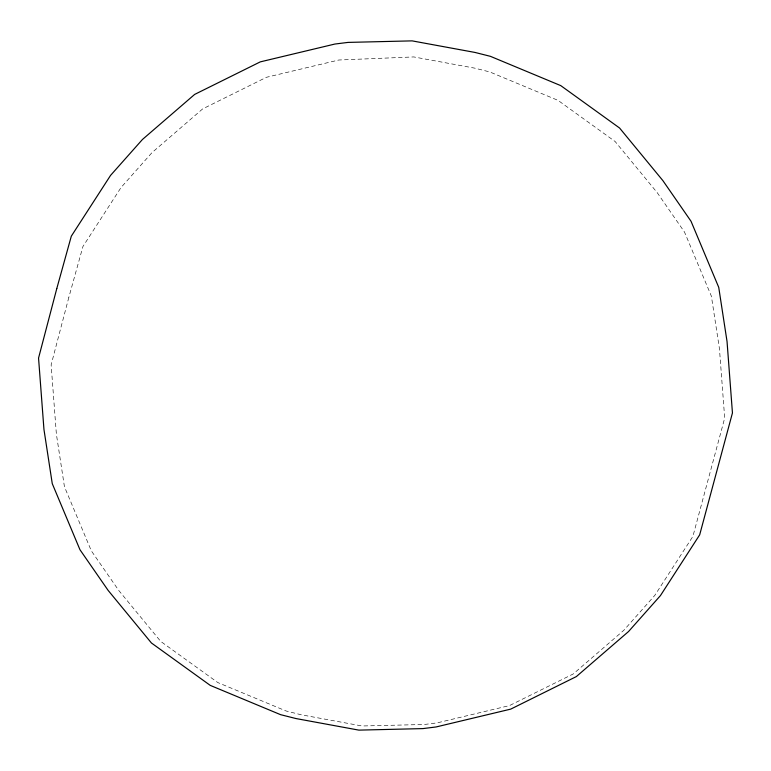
<?xml version="1.0" encoding="UTF-8"?>
<svg xmlns="http://www.w3.org/2000/svg" width="771" height="771" viewBox="0 0 771 771"><rect width="100%" height="100%" fill="white"/><g stroke="black" fill="none" stroke-linecap="round" stroke-linejoin="round"><path stroke-width="0.58" stroke-dasharray="3.85 2.89" d="M68.841 297.336L51.137 364.828L56.379 434.14L64.446 486.732L91.335 550.86L118.667 590.335L160.696 641.395L217.788 682.547L286.051 710.968L301.018 714.746L362.071 725.983L424.281 724.489L437.022 722.899L509.448 705.6L573.171 674.008L623.835 630.273L654.781 595.414L692.888 536.414L724.692 418.084L719.449 348.781L711.382 296.18L684.494 232.052L657.162 192.586L615.123 141.517L558.04 100.375L489.778 71.944L474.811 68.166L413.757 56.929L338.806 60.013L266.38 77.312L202.657 108.904L151.993 152.639L121.047 187.507L82.94 246.498L68.841 297.336"/><path stroke-width="1.16" d="M56.794 288.537L38.55 358.072L43.957 429.466L52.264 483.648L79.962 549.723L108.123 590.384L151.424 642.985L210.242 685.38L280.557 714.659L295.977 718.553L358.881 730.127L422.971 728.595L436.097 726.957L510.71 709.127L576.351 676.581L628.548 631.526L660.429 595.617L699.683 534.833L732.45 412.928L727.043 341.534L718.736 287.352L691.038 221.277L662.877 180.616L619.576 128.015L560.758 85.62L490.443 56.341L475.023 52.447L412.119 40.873L348.029 42.405L334.903 44.043L260.29 61.873L194.649 94.419L142.452 139.474L110.571 175.383L71.317 236.167L56.794 288.537"/></g></svg>
